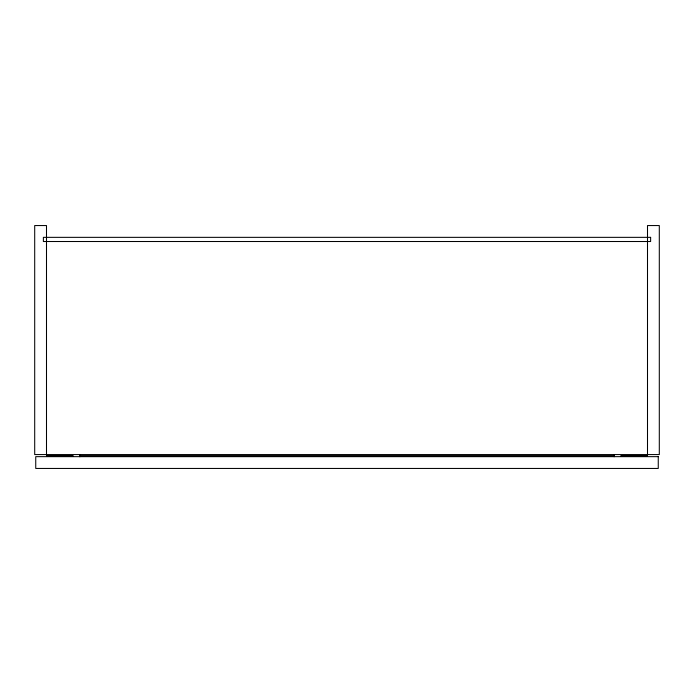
<?xml version="1.0" encoding="UTF-8"?>
<svg xmlns="http://www.w3.org/2000/svg" width="694" height="694" viewBox="0 0 694 694"><rect width="100%" height="100%" fill="white"/><g stroke="black" fill="none" stroke-linecap="round" stroke-linejoin="round"><path stroke-width="1.04" d="M646.834 456.331L647.502 455.663L620.792 455.663L621.46 456.331L646.834 456.331L646.834 455.663M79.888 455.663L614.112 455.663M47.166 456.331L72.54 456.331L73.208 455.663L46.498 455.663L47.166 456.331L47.166 455.663M647.502 454.57L647.502 225.55L659.3 225.55L659.3 454.57L34.7 454.57L34.7 225.55L46.498 225.55L46.498 454.57M614.112 454.613L614.112 456.782M79.888 454.613L79.888 456.782M650.625 237.348L43.375 237.348L43.375 241.512L650.625 241.512L650.625 237.348M658.259 456.652L35.741 456.652L35.741 468.45L658.259 468.45L658.259 456.652"/></g></svg>
